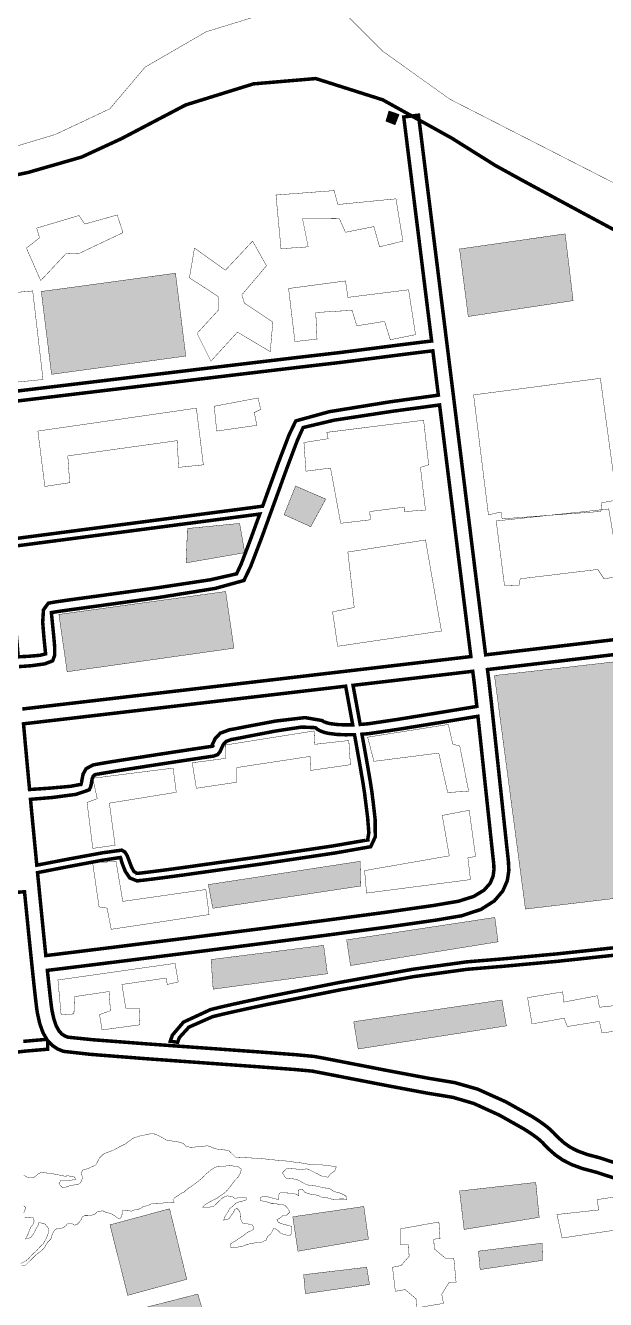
# Model space of a CAD drawing. Extents: x -14.6 to 30.8, y -26 to 29.
# Drawn here: x 10.45 to 15.05, y 0.41 to 10.52 of the extents above; entities that cross this region are included whole.
import ezdxf

# ---------------------------------------------------------------- set-up
doc = ezdxf.new("R2010")
doc.units = 0
doc.header["$LTSCALE"] = 0.000394
doc.linetypes.add('DASHED', pattern=[3e-06, 2e-06, -1e-06])
for name, color, linetype in [('CW_1001', 7, 'CONTINUOUS'), ('CW_1002', 7, 'CONTINUOUS'), ('CW_2002', 7, 'CONTINUOUS'), ('CW_2003', 7, 'CONTINUOUS'), ('CW_2004', 7, 'CONTINUOUS'), ('CW_2005', 7, 'CONTINUOUS'), ('CW_2006', 7, 'CONTINUOUS'), ('CW_2007', 7, 'CONTINUOUS')]:
    doc.layers.add(name, color=color, linetype=linetype)

msp = doc.modelspace()

# ---------------------------------------------------------------- linework, layer by layer
at = {"layer": 'CW_1001', "color": 1, "linetype": 'DASHED', "const_width": 0.02778}
msp.add_lwpolyline([(9.987455, 9.257142), (10.467088, 9.35686), (10.89254, 9.479069), (11.206559, 9.624024), (11.719759, 9.893232), (12.257493, 10.060209), (12.752291, 10.102465), (13.283552, 9.933783), (13.831169, 9.630157), (14.178413, 9.412406), (14.407922, 9.286108), (14.852115, 9.046078), (15.406719, 8.748799)], dxfattribs=at)
at = {"layer": 'CW_1002', "color": 1, "linetype": 'CONTINUOUS', "const_width": 0.007874}
for points in [[(10.205098, 7.600327), (10.523934, 7.638671), (11.031416, 7.69964), (11.622113, 7.77049), (12.190597, 7.838477), (12.631439, 7.890859), (12.839209, 7.91489), (12.839445, 7.914913), (12.931945, 7.92566), (13.080032, 7.944201), (13.256543, 7.966717), (13.422502, 7.987892), (13.568223, 8.006197), (13.67239, 8.01863), (13.588347, 8.694236), (13.517969, 9.260125), (13.469497, 9.649952), (13.451169, 9.79737), (13.568358, 9.811669), (13.578594, 9.729336), (13.606353, 9.506067), (13.648342, 9.168364), (13.701269, 8.742724), (13.761842, 8.255648), (13.826768, 7.733636), (13.892755, 7.203185), (13.95651, 6.690797), (14.014741, 6.222969), (14.064155, 5.826203), (14.101461, 5.526996), (14.784308, 5.607358), (15.267933, 5.664761)], [(10.309051, 6.442539), (12.330228, 6.70711), (12.35076, 6.76398), (12.453564, 7.046945), (12.539972, 7.272752), (12.593583, 7.384236), (12.85986, 7.45752), (13.341338, 7.535771), (13.725878, 7.588693), (13.682067, 7.940827), (13.581788, 7.928864), (13.435345, 7.910456), (13.266386, 7.888898), (13.088318, 7.866183), (12.939305, 7.847515), (12.847138, 7.836787), (12.846902, 7.836764), (12.641754, 7.812985), (12.202036, 7.760692), (11.633598, 7.692678), (11.04229, 7.621733), (10.533962, 7.56065), (10.214465, 7.52222)], [(10.421646, 5.096823), (10.592602, 5.116755), (10.857897, 5.147696), (11.201195, 5.18775), (11.606166, 5.23502), (12.056475, 5.287612), (12.53579, 5.343628), (13.027779, 5.401173), (13.516108, 5.45835), (13.984445, 5.513264), (13.940172, 5.867866), (13.880593, 6.345876), (13.810716, 6.906997), (13.735547, 7.510933), (13.361807, 7.460743), (12.899124, 7.390269), (12.652024, 7.331638), (12.606202, 7.230147), (12.524388, 7.012801), (12.424579, 6.737531), (12.321774, 6.454569), (12.235366, 6.228761), (12.181756, 6.117276), (11.954276, 6.054526), (11.496459, 5.980764), (11.005661, 5.912626), (10.831297, 5.888918), (10.707587, 5.871476), (10.652819, 5.862185), (10.655655, 5.831431), (10.6626, 5.76159), (10.671276, 5.675374), (10.67874, 5.590816), (10.678314, 5.521884), (10.66261, 5.479142), (10.662457, 5.478835), (10.662417, 5.478795), (10.599748, 5.455251), (10.497015, 5.440828), (10.395736, 5.433441)], [(15.283356, 5.548068), (14.798757, 5.490456), (14.116067, 5.410043), (14.121943, 5.363156), (14.125853, 5.332115), (14.127685, 5.317803), (14.127709, 5.317626), (14.147225, 5.144402), (14.183344, 4.80915), (14.225157, 4.417331), (14.251284, 4.172356), (14.271594, 3.983036), (14.282689, 3.882264), (14.28565, 3.814786), (14.273986, 3.735935), (14.237921, 3.652173), (14.171062, 3.573698), (14.064371, 3.505575), (13.90915, 3.454787), (13.697749, 3.419238), (13.325875, 3.366319), (12.845243, 3.302057), (12.307568, 3.232478), (11.764565, 3.163607), (11.267948, 3.10147), (10.869432, 3.052094), (10.620732, 3.021504), (10.625887, 2.972935), (10.630832, 2.926922), (10.635551, 2.88365), (10.644578, 2.803406), (10.651766, 2.74376), (10.656882, 2.707106), (10.656965, 2.70661), (10.657, 2.706618), (10.672126, 2.635782), (10.690724, 2.581575), (10.712559, 2.541839), (10.733492, 2.518219), (10.757003, 2.501902), (10.782846, 2.491295), (10.98378, 2.47074), (11.417408, 2.437552), (11.942535, 2.399819), (12.313357, 2.373232), (12.598262, 2.351724), (12.739268, 2.338394), (12.7395, 2.338394), (12.739642, 2.33837), (12.799367, 2.327467), (12.897187, 2.308655), (13.023736, 2.284004), (13.339479, 2.222724), (13.647693, 2.16489), (13.855969, 2.130516), (13.85622, 2.130484), (14.038754, 2.078324), (14.260799, 1.97848), (14.469929, 1.861437), (14.504594, 1.839288), (14.536937, 1.817524), (14.566579, 1.796362), (14.593267, 1.775814), (14.616336, 1.756188), (14.635402, 1.737701), (14.635508, 1.737803), (14.63561, 1.737697), (14.636071, 1.737236), (14.681254, 1.69084), (14.725591, 1.651096), (14.773921, 1.617169), (14.833068, 1.587075), (14.908378, 1.559734), (15.00515, 1.534055), (15.276111, 1.445772)], [(10.429289, 2.45779), (10.615969, 2.47426), (10.585405, 2.528523), (10.560183, 2.598698), (10.540732, 2.68724), (10.540732, 2.687472), (10.540614, 2.688193), (10.535101, 2.72735), (10.527608, 2.789143), (10.518362, 2.871193), (10.507945, 2.967788), (10.495878, 3.082886), (10.482413, 3.213846), (10.468591, 3.35035), (10.454115, 3.495132), (10.439193, 3.645929)], [(15.153567, 3.145268), (14.667135, 3.093161), (14.245099, 3.054342), (13.952984, 3.030083), (13.526024, 2.971261), (12.943584, 2.866389), (12.370012, 2.751622), (12.272197, 2.730964), (12.183358, 2.711827), (12.104701, 2.694476), (12.035515, 2.678753), (11.977517, 2.66504), (11.931909, 2.653602), (11.931713, 2.653551), (11.744896, 2.570859), (11.669273, 2.488276), (11.655087, 2.450547), (11.596724, 2.459311), (11.613724, 2.507362), (11.701834, 2.610907), (11.916949, 2.710528), (11.917146, 2.710579), (11.962985, 2.722068), (12.021683, 2.735937), (12.092016, 2.751917), (12.173287, 2.76986), (12.262365, 2.789075), (12.35802, 2.809291), (12.93388, 2.9245), (13.518969, 3.029801), (13.94837, 3.088909), (14.24033, 3.113154), (14.661791, 3.151908), (15.146874, 3.203858)], [(15.220355, 1.340959), (14.97885, 1.419173), (14.869371, 1.448445), (14.78274, 1.48036), (14.713024, 1.51613), (14.654316, 1.556996), (14.602194, 1.603294), (14.55026, 1.656496), (14.550378, 1.65661), (14.536648, 1.669755), (14.518551, 1.684887), (14.496453, 1.70178), (14.470206, 1.720466), (14.440478, 1.740386), (14.407646, 1.761319), (14.212045, 1.871436), (14.007083, 1.964994), (13.841921, 2.013295), (13.841669, 2.013327), (13.63019, 2.048159), (13.319176, 2.106479), (13.00113, 2.168201), (12.873478, 2.193074), (12.776238, 2.211815), (12.720264, 2.222102), (12.720122, 2.222126), (12.72013, 2.222161), (12.583876, 2.234703), (12.302309, 2.255805), (11.934228, 2.282173), (11.402635, 2.320484), (10.960676, 2.355095), (10.74824, 2.37872), (10.702497, 2.39722), (10.660525, 2.425169), (10.622677, 2.465098), (10.622677, 2.395638), (10.447663, 2.38069), (10.114248, 2.343323)]]:
    msp.add_lwpolyline(points, dxfattribs=at)
for points in [[(12.307717, 6.644803), (10.314165, 6.38385), (10.341355, 6.070584), (10.366936, 5.773487), (10.38922, 5.511276), (10.476396, 5.515729), (10.561104, 5.523272), (10.606618, 5.534358), (10.604504, 5.555371), (10.599607, 5.603736), (10.59315, 5.667681), (10.583593, 5.785387), (10.589754, 5.884267), (10.628232, 5.936728), (10.628303, 5.936752), (10.628457, 5.936906), (10.688426, 5.947757), (10.816495, 5.966105), (10.995205, 5.990445), (11.472823, 6.056104), (11.9143, 6.1228), (12.123315, 6.169874), (12.160127, 6.248814), (12.225406, 6.419393)], [(13.105094, 4.974386), (13.129258, 4.976179), (13.15181, 4.978139), (13.172409, 4.980181), (13.395917, 5.013323), (13.747856, 5.070394), (14.03165, 5.117472), (14.022071, 5.205175), (14.015022, 5.268388), (14.010984, 5.302398), (14.010961, 5.302575), (14.008891, 5.318644), (14.0049, 5.350184), (13.999098, 5.396303), (13.691767, 5.360237), (13.373279, 5.322902), (13.048378, 5.284854), (13.063507, 5.202446), (13.08297, 5.096006)], [(10.47926, 4.457689), (10.637185, 4.468261), (10.804387, 4.482973), (10.887559, 4.498642), (10.887591, 4.498689), (10.887657, 4.498646), (10.890488, 4.506145), (10.892786, 4.517573), (10.89485, 4.531224), (10.904492, 4.580095), (10.92887, 4.623334), (10.982213, 4.651858), (10.982366, 4.651858), (10.982654, 4.651929), (10.998902, 4.655423), (11.023878, 4.660097), (11.05665, 4.665819), (11.092821, 4.671871), (11.138407, 4.679308), (11.192083, 4.687929), (11.499001, 4.735824), (11.788273, 4.779839), (11.932701, 4.801445), (11.934822, 4.803716), (11.932097, 4.808524), (11.931835, 4.81585), (11.953592, 4.862142), (11.994436, 4.905369), (12.069461, 4.932406), (12.069469, 4.932406), (12.069465, 4.932429), (12.10143, 4.937929), (12.145055, 4.946308), (12.197972, 4.956819), (12.433883, 5.001163), (12.666764, 5.028608), (12.805409, 5.004669), (12.805528, 5.004551), (12.805453, 5.004472), (12.810784, 5.000211), (12.817871, 4.996121), (12.826567, 4.992209), (12.839063, 4.987771), (12.853016, 4.983918), (12.86826, 4.980622), (12.923164, 4.973471), (12.983715, 4.970735), (13.045811, 4.97139), (13.02384, 5.09211), (13.004607, 5.197268), (12.989783, 5.277996), (12.423176, 5.211718), (11.879181, 5.14815), (11.382902, 5.090202), (10.959445, 5.040789), (10.633916, 5.002821), (10.431417, 4.979213), (10.444103, 4.836909), (10.460296, 4.660473)], [(13.059937, 4.893362), (12.988736, 4.89221), (12.918169, 4.895108), (12.853496, 4.903417), (12.833271, 4.907822), (12.81439, 4.913103), (12.797039, 4.919311), (12.779261, 4.927622), (12.763517, 4.937452), (12.750012, 4.948882), (12.749858, 4.948882), (12.74974, 4.949), (12.639271, 4.95343), (12.430507, 4.921538), (12.21335, 4.879614), (12.159734, 4.86897), (12.115031, 4.860407), (12.08115, 4.85461), (12.080996, 4.85461), (12.080839, 4.854587), (12.040078, 4.839218), (12.017319, 4.814051), (12.004732, 4.786937), (11.991679, 4.757394), (11.973615, 4.735285), (11.943772, 4.723626), (11.798343, 4.701893), (11.508801, 4.657885), (11.20439, 4.610417), (11.157078, 4.602798), (11.112048, 4.595402), (11.069878, 4.588307), (11.038475, 4.582847), (11.015332, 4.578578), (11.001417, 4.575646), (11.001276, 4.57561), (11.001283, 4.575575), (10.985121, 4.564112), (10.976858, 4.543897), (10.972669, 4.520154), (10.968987, 4.497275), (10.963207, 4.475522), (10.953102, 4.455165), (10.953102, 4.455012), (10.953071, 4.454965), (10.849498, 4.419361), (10.66039, 4.394219), (10.486622, 4.37972), (10.502778, 4.209943), (10.519627, 4.03452), (10.536854, 3.856795), (10.779714, 3.903845), (11.058956, 3.955086), (11.21089, 3.976075), (11.236924, 3.961146), (11.255351, 3.930575), (11.27074, 3.89), (11.287533, 3.845042), (11.307399, 3.807632), (11.331055, 3.792), (11.331134, 3.792), (11.331134, 3.791886), (11.351259, 3.793426), (11.390762, 3.79782), (11.447638, 3.804787), (11.519001, 3.813965), (11.605645, 3.825456), (11.705441, 3.838957), (12.309453, 3.923829), (12.886062, 4.009252), (13.164307, 4.057142), (13.16428, 4.057201), (13.173674, 4.115342), (13.16447, 4.232343), (13.149287, 4.353705), (13.145654, 4.381286), (13.1428, 4.404081), (13.141043, 4.420807), (13.1274, 4.510768), (13.09767, 4.682516)], [(14.040122, 5.03922), (13.754395, 4.991852), (13.403769, 4.935069), (13.180409, 4.902055), (13.161546, 4.900175), (13.14105, 4.898354), (13.119157, 4.896657), (13.156746, 4.686448), (13.186297, 4.515471), (13.19987, 4.42565), (13.201654, 4.408199), (13.204325, 4.386594), (13.20765, 4.361319), (13.223786, 4.221093), (13.225062, 4.082209), (13.188965, 4.003681), (13.188504, 4.003567), (13.188291, 4.003472), (12.905773, 3.953716), (12.322704, 3.866532), (11.713283, 3.780594), (11.617, 3.767584), (11.530202, 3.756105), (11.454787, 3.746425), (11.395573, 3.73921), (11.353679, 3.734657), (11.331134, 3.733059), (11.331134, 3.732945), (11.331055, 3.732945), (11.275839, 3.754868), (11.239857, 3.807336), (11.215142, 3.870394), (11.208128, 3.894152), (11.204114, 3.911164), (11.201205, 3.917941), (11.055582, 3.895797), (10.78029, 3.84417), (10.54261, 3.797772), (10.562293, 3.597474), (10.581447, 3.40501), (10.599602, 3.225382), (10.602599, 3.196096), (10.60556, 3.167273), (10.60848, 3.138945), (10.858469, 3.169693), (11.256887, 3.219052), (11.752301, 3.281022), (12.293282, 3.349607), (12.828397, 3.418808), (13.306215, 3.482627), (13.675306, 3.535065), (13.884236, 3.570126), (14.006534, 3.608685), (14.088403, 3.658021), (14.137346, 3.713535), (14.160531, 3.768725), (14.167772, 3.822216), (14.1655, 3.868886), (14.15499, 3.964815), (14.134573, 4.155373), (14.107969, 4.404874), (14.084381, 4.626115), (14.061111, 4.843864)]]:
    msp.add_lwpolyline(points, close=True, dxfattribs=at)
at = {"layer": 'CW_2002', "color": 1, "linetype": 'CONTINUOUS', "const_width": 0.003}
for points in [[(12.97663, 10.62648), (13.282346, 10.320764), (13.81735, 9.938618), (19.753346, 6.906929), (21.613122, 6.193591), (23.218134, 5.403823), (24.313618, 4.563102), (24.72124, 3.696906), (24.899575, 2.856185), (25.128862, 1.429508), (25.434579, 0.308547), (25.816724, -0.634079), (26.224346, -0.532173), (26.453634, -0.812413), (28.746508, -3.640291), (29.43437, -3.818626), (29.765563, -4.047913), (29.459846, -4.990539), (30.249614, -5.882213), (30.835571, -7.181508), (30.810094, -7.996752), (30.304134, 17.554724)], [(-4.474689, 10.881244), (3.677752, 10.244335), (5.333717, 10.015047), (6.683965, 9.581949), (7.855878, 9.378138), (8.900409, 9.403614), (9.919465, 9.429091), (10.683756, 9.658378), (11.116854, 9.862189), (11.397094, 10.193382), (11.881146, 10.473622), (12.543531, 10.677433)], [(10.415795, 0.674276), (10.448551, 0.682465), (10.476394, 0.710307), (10.504236, 0.736512), (10.530441, 0.762717), (10.564835, 0.788921), (10.595953, 0.816764), (10.62052, 0.860984), (10.648362, 0.888827), (10.661465, 0.931409), (10.684394, 0.967441), (10.73189, 0.972354), (10.763008, 0.988732), (10.781024, 1.010024), (10.818693, 1.010024), (10.836709, 0.998559), (10.854724, 1.003472), (10.871102, 1.018213), (10.889118, 1.04278), (10.897307, 1.064071), (10.916961, 1.073898), (10.938252, 1.073898), (10.964457, 1.075535), (10.987386, 1.082087), (10.989812, 1.082754), (10.995878, 1.085241), (11.003764, 1.090276), (11.010376, 1.096584), (11.014076, 1.101437), (11.015228, 1.103378), (11.059449, 1.113205), (11.088929, 1.098465), (11.123323, 1.091913), (11.142855, 1.08057), (11.155108, 1.07323), (11.159354, 1.070622), (11.185559, 1.050969), (11.203575, 1.055882), (11.213402, 1.080449), (11.215039, 1.111567), (11.249433, 1.114843), (11.290378, 1.109929), (11.313307, 1.119756), (11.334598, 1.119756), (11.362441, 1.132858), (11.383732, 1.147598), (11.421402, 1.15415), (11.450882, 1.170528), (11.495102, 1.172165), (11.534409, 1.173803), (11.56389, 1.178717), (11.590094, 1.175441), (11.627764, 1.178717), (11.617937, 1.200008), (11.637591, 1.221299), (11.665433, 1.237677), (11.681811, 1.25078), (11.694307, 1.256542), (11.702071, 1.258665), (11.70474, 1.258969), (11.724394, 1.278622), (11.744047, 1.293362), (11.760425, 1.303189), (11.783354, 1.321205), (11.798094, 1.331031), (11.819386, 1.347409), (11.823086, 1.350624), (11.831518, 1.357843), (11.840677, 1.365425), (11.848987, 1.372583), (11.855842, 1.379013), (11.858693, 1.381803), (11.878346, 1.403094), (11.901276, 1.42111), (11.919291, 1.437488), (11.934031, 1.445677), (11.948772, 1.455504), (11.973339, 1.465331), (11.994084, 1.466483), (12.013738, 1.466908), (12.022472, 1.466969), (12.074882, 1.471882), (12.137118, 1.462055), (12.160047, 1.444039), (12.156772, 1.417835), (12.13548, 1.380165), (12.107638, 1.350685), (12.071606, 1.303189), (12.060142, 1.288449), (12.033937, 1.258969), (12.028963, 1.25539), (12.018166, 1.247807), (12.007732, 1.240953), (11.997845, 1.234705), (11.986502, 1.227001), (11.976614, 1.219661), (11.973157, 1.215658), (11.967515, 1.211654), (11.94222, 1.200008), (11.904491, 1.180536), (11.877315, 1.163248), (11.866882, 1.155787), (11.855417, 1.142685), (11.906189, 1.141047), (11.94222, 1.149236), (11.96515, 1.170528), (11.97989, 1.185268), (12.001181, 1.204921), (12.017559, 1.219661), (12.048677, 1.231126), (12.07652, 1.22785), (12.094535, 1.222937), (12.109276, 1.211472), (12.132205, 1.214748), (12.186252, 1.214748), (12.20263, 1.216386), (12.202569, 1.211594), (12.199961, 1.20207), (12.191165, 1.195094), (12.17685, 1.191516), (12.16399, 1.188301), (12.158409, 1.186906), (12.125654, 1.178717), (12.086346, 1.144323), (12.069969, 1.13122), (12.050315, 1.096827), (12.035575, 1.077173), (12.020835, 1.039504), (12.030965, 1.040111), (12.051649, 1.044357), (12.068331, 1.055882), (12.079917, 1.073776), (12.091139, 1.089851), (12.096173, 1.096827), (12.107638, 1.119756), (12.124016, 1.132858), (12.142031, 1.11648), (12.155134, 1.088638), (12.156772, 1.044417), (12.169874, 1.016575), (12.181217, 1.014391), (12.203843, 1.010024), (12.220646, 1.006748), (12.230472, 1.007537), (12.241391, 1.007597), (12.250126, 0.998559), (12.256798, 0.983758), (12.259831, 0.971869), (12.253402, 0.962528), (12.244363, 0.956886), (12.237873, 0.953429), (12.225559, 0.947787), (12.215429, 0.944269), (12.211122, 0.942571), (12.197717, 0.931409), (12.178973, 0.917155), (12.165689, 0.909087), (12.153496, 0.900291), (12.144337, 0.893983), (12.139181, 0.892406), (12.132205, 0.887189), (12.122742, 0.879), (12.115463, 0.874087), (12.112551, 0.872449), (12.078157, 0.852795), (12.072577, 0.838055), (12.076095, 0.824407), (12.084709, 0.818402), (12.104787, 0.820525), (12.13178, 0.824467), (12.145307, 0.826591), (12.176425, 0.833142), (12.18146, 0.835022), (12.192682, 0.83945), (12.204268, 0.844606), (12.206997, 0.846365), (12.210819, 0.846669), (12.238661, 0.852795), (12.280031, 0.859771), (12.308662, 0.861652), (12.323827, 0.86426), (12.336383, 0.87069), (12.351123, 0.877484), (12.35822, 0.880638), (12.369685, 0.90848), (12.384607, 0.920794), (12.395162, 0.931652), (12.399165, 0.936323), (12.412268, 0.96089), (12.422094, 0.97563), (12.451575, 0.957614), (12.474504, 0.933047), (12.526913, 0.918307), (12.55148, 0.919945), (12.562945, 0.939598), (12.562945, 0.988732), (12.512173, 1.001835), (12.498707, 1.005171), (12.472138, 1.013239), (12.453213, 1.023126), (12.447025, 1.033013), (12.444114, 1.041081), (12.443386, 1.044417), (12.459764, 1.049331), (12.481055, 1.065709), (12.483542, 1.068317), (12.490033, 1.073473), (12.499071, 1.077173), (12.509383, 1.078326), (12.518239, 1.07875), (12.522, 1.078811), (12.546567, 1.103378), (12.537953, 1.117875), (12.532251, 1.127642), (12.530189, 1.13122), (12.513811, 1.149236), (12.511749, 1.15142), (12.506047, 1.155787), (12.497433, 1.159063), (12.484391, 1.160034), (12.467346, 1.161368), (12.449937, 1.165614), (12.436592, 1.16986), (12.426159, 1.171195), (12.413906, 1.172165), (12.405474, 1.171983), (12.399954, 1.171801), (12.382787, 1.177079), (12.362649, 1.183691), (12.351609, 1.186299), (12.340205, 1.188543), (12.326435, 1.191273), (12.316305, 1.192911), (12.312362, 1.193457), (12.314, 1.219661), (12.341843, 1.22785), (12.359555, 1.225363), (12.372172, 1.22324), (12.387701, 1.219661), (12.406202, 1.214505), (12.419971, 1.210077), (12.42537, 1.208197), (12.456488, 1.203283), (12.457337, 1.20662), (12.458915, 1.214687), (12.459764, 1.224575), (12.459339, 1.233188), (12.458551, 1.23889), (12.458126, 1.240953), (12.469591, 1.255693), (12.499071, 1.255693), (12.526913, 1.254055), (12.53486, 1.253631), (12.551177, 1.252842), (12.564583, 1.252417), (12.573318, 1.251568), (12.580961, 1.249991), (12.584236, 1.249142), (12.61863, 1.232764), (12.613717, 1.276984), (12.644835, 1.283535), (12.664488, 1.260606), (12.695606, 1.247504), (12.726724, 1.242591), (12.767669, 1.236039), (12.798787, 1.221299), (12.836457, 1.218024), (12.885591, 1.203283), (12.906882, 1.204921), (12.947827, 1.206559), (12.975669, 1.206559), (12.995323, 1.200008), (12.992047, 1.231126), (12.949465, 1.252417), (12.898693, 1.26552), (12.859386, 1.290087), (12.803701, 1.296638), (12.769307, 1.308102), (12.716898, 1.313016), (12.680866, 1.319567), (12.64811, 1.335945), (12.625181, 1.350685), (12.605528, 1.358874), (12.596611, 1.361058), (12.577867, 1.365425), (12.561307, 1.368701), (12.543473, 1.370703), (12.522364, 1.372704), (12.512173, 1.373614), (12.487606, 1.414559), (12.523638, 1.452228), (12.52564, 1.451318), (12.535284, 1.449317), (12.558031, 1.447315), (12.591819, 1.444889), (12.621966, 1.442098), (12.635008, 1.440764), (12.667764, 1.444039), (12.670675, 1.444767), (12.677955, 1.445495), (12.687417, 1.444039), (12.705797, 1.43579), (12.729636, 1.423901), (12.741465, 1.417835), (12.772583, 1.403094), (12.777071, 1.39994), (12.788839, 1.393146), (12.805339, 1.386717), (12.82481, 1.382834), (12.842098, 1.380772), (12.849559, 1.380165), (12.87085, 1.408008), (12.901969, 1.427661), (12.910157, 1.447315), (12.915071, 1.463693), (12.803701, 1.476795), (12.739827, 1.478433), (12.689055, 1.483346), (12.625181, 1.494811), (12.587512, 1.498087), (12.548205, 1.504638), (12.487606, 1.511189), (12.44011, 1.514465), (12.386063, 1.521016), (12.378966, 1.521137), (12.364226, 1.521986), (12.351669, 1.524291), (12.286682, 1.529527), (12.174571, 1.535818), (12.115043, 1.53887), (12.083224, 1.569961), (12.057933, 1.59287), (12.015508, 1.596961), (11.999855, 1.598597), (11.969699, 1.602416), (11.95024, 1.60678), (11.933109, 1.614325), (11.907274, 1.624052), (11.893949, 1.62887), (11.757701, 1.61578), (11.717728, 1.627232), (11.702224, 1.646051), (11.670409, 1.657508), (11.567811, 1.673724), (11.517528, 1.702921), (11.473732, 1.722386), (11.439669, 1.724008), (11.352079, 1.706165), (11.300173, 1.688323), (11.238535, 1.642906), (11.192559, 1.620102), (11.145862, 1.594339), (11.097555, 1.576626), (11.06535, 1.562134), (11.034756, 1.531539), (11.005772, 1.476791), (10.942972, 1.447807), (10.897886, 1.434925), (10.891445, 1.405941), (10.901106, 1.375346), (10.886614, 1.339921), (10.882261, 1.334912), (10.871108, 1.325608), (10.85602, 1.320598), (10.833417, 1.318094), (10.808309, 1.313442), (10.796441, 1.310937), (10.785289, 1.306762), (10.763043, 1.299009), (10.746524, 1.294835), (10.734178, 1.303184), (10.719686, 1.31869), (10.712709, 1.327039), (10.727201, 1.352803), (10.761016, 1.352803), (10.771333, 1.35328), (10.792028, 1.354473), (10.807713, 1.356024), (10.820893, 1.357574), (10.836935, 1.358767), (10.844748, 1.359244), (10.838307, 1.380177), (10.79, 1.389839), (10.754575, 1.388228), (10.685335, 1.40272), (10.635417, 1.410772), (10.58711, 1.415602), (10.583114, 1.416855), (10.57232, 1.417034), (10.556516, 1.410772), (10.541964, 1.400335), (10.533495, 1.392761), (10.530752, 1.389839), (10.509819, 1.375346), (10.503259, 1.374571), (10.489542, 1.373438), (10.477614, 1.373736), (10.467774, 1.376957), (10.457934, 1.381251), (10.453461, 1.383398), (10.432528, 1.39628)], [(10.433811, 1.152512), (10.450189, 1.137772), (10.433811, 1.098465)], [(10.44109, 1.062979), (10.452191, 1.058612), (10.466567, 1.05752), (10.484461, 1.058672), (10.500536, 1.059097), (10.507512, 1.059157), (10.515701, 1.031315), (10.507512, 1.006748), (10.487858, 0.982181), (10.486766, 0.978663), (10.483491, 0.969321), (10.478031, 0.955976), (10.47233, 0.941782), (10.467355, 0.92868), (10.461654, 0.916669), (10.45492, 0.904355), (10.449279, 0.893498), (10.446913, 0.888827), (10.489496, 0.900291), (10.515701, 0.937961), (10.527165, 0.964165), (10.546819, 0.996921), (10.55337, 1.01985), (10.576299, 1.014937), (10.600866, 1.008386), (10.625433, 0.978906), (10.628587, 0.971323), (10.633197, 0.95537), (10.631984, 0.941236), (10.624402, 0.925829), (10.617183, 0.90751), (10.613969, 0.898654), (10.587764, 0.84952), (10.573024, 0.838055), (10.55337, 0.816764), (10.527165, 0.787283), (10.512425, 0.777457), (10.47148, 0.733236), (10.450189, 0.71522), (10.407606, 0.693929)]]:
    msp.add_lwpolyline(points, dxfattribs=at)
at = {"layer": 'CW_2003', "color": 1, "linetype": 'CONTINUOUS', "const_width": 0.003}
for points in [[(10.454504, 8.756394), (10.558819, 8.838031), (10.536142, 8.915134), (10.871764, 9.014913), (10.917118, 8.946882), (11.175638, 9.019449), (11.220992, 8.87885), (10.876299, 8.715575), (10.767449, 8.711039), (10.56789, 8.497874)], [(10.572425, 8.411701), (10.654063, 7.754063), (11.71989, 7.899197), (11.638252, 8.556835)], [(10.254945, 8.393559), (10.504394, 8.416236), (10.586031, 7.713244), (10.318441, 7.686031), (10.30937, 7.87652), (10.386472, 7.890126), (10.35926, 8.194), (10.245874, 8.194)], [(14.005748, 7.590787), (15.012614, 7.722315), (15.144142, 6.756268), (15.021685, 6.733591), (15.01715, 6.665559), (14.23252, 6.606598), (14.223449, 6.661024), (14.123669, 6.638346)], [(11.920972, 3.107551), (12.814949, 3.220126), (12.844748, 2.994976), (11.937528, 2.872469)], [(13.894142, 1.269843), (14.499449, 1.33811), (14.526756, 1.060488), (13.930551, 0.964913)], [(14.667843, 1.083244), (15.000079, 1.119654), (14.986425, 1.201575), (15.141165, 1.224331), (15.154819, 1.142409), (15.46885, 1.178819), (15.500709, 1.014976), (14.708803, 0.896646)], [(11.117921, 1.001323), (11.591244, 1.128756), (11.72778, 0.568961), (11.259008, 0.441528)], [(13.134094, 1.146961), (13.170504, 0.887543), (12.610709, 0.791969), (12.569748, 1.065039)], [(13.42537, 0.969465), (13.730299, 1.024079), (13.739402, 0.892094), (13.689339, 0.887543), (13.69389, 0.810173), (13.780362, 0.737354), (13.84863, 0.737354), (13.866835, 0.546205), (13.81222, 0.546205), (13.753055, 0.45063), (13.766709, 0.377811), (13.552803, 0.341402), (13.548252, 0.41422), (13.46178, 0.487039), (13.384409, 0.473386), (13.361654, 0.664535), (13.429921, 0.678189), (13.493638, 0.751008), (13.489087, 0.842031), (13.42537, 0.842031)], [(14.044331, 0.791969), (14.549512, 0.855685), (14.554063, 0.71915), (14.057984, 0.646331)], [(12.65622, 0.60537), (12.669874, 0.455181), (13.179606, 0.528), (13.15685, 0.664535)]]:
    msp.add_lwpolyline(points, close=True, dxfattribs=at)
at = {"layer": 'CW_2003', "color": 1, "linetype": 'CONTINUOUS'}
for points in [[(10.572425, 8.411701), (10.654063, 7.754063), (11.638252, 8.556835), (11.71989, 7.899197)], [(11.920972, 3.107551), (12.814949, 3.220126), (11.937528, 2.872469), (12.844748, 2.994976)], [(13.894142, 1.269843), (14.499449, 1.33811), (13.930551, 0.964913), (14.526756, 1.060488)], [(11.117921, 1.001323), (11.591244, 1.128756), (11.259008, 0.441528), (11.72778, 0.568961)], [(13.134094, 1.146961), (13.170504, 0.887543), (12.569748, 1.065039), (12.610709, 0.791969)], [(14.044331, 0.791969), (14.549512, 0.855685), (14.057984, 0.646331), (14.554063, 0.71915)], [(12.65622, 0.60537), (12.669874, 0.455181), (13.15685, 0.664535), (13.179606, 0.528)]]:
    msp.add_solid(points, dxfattribs=at)
at = {"layer": 'CW_2004', "color": 1, "linetype": 'CONTINUOUS', "const_width": 0.003}
for points in [[(13.894134, 8.749378), (14.732976, 8.869213), (14.796047, 8.339417), (13.963512, 8.213276)], [(14.171646, 5.362472), (15.43937, 5.507535), (15.685346, 3.659559), (14.417622, 3.508189)]]:
    msp.add_lwpolyline(points, close=True, dxfattribs=at)
at = {"layer": 'CW_2004', "color": 2, "linetype": 'CONTINUOUS'}
for points in [[(13.894134, 8.749378), (14.732976, 8.869213), (13.963512, 8.213276), (14.796047, 8.339417)], [(14.171646, 5.362472), (15.43937, 5.507535), (14.417622, 3.508189), (15.685346, 3.659559)]]:
    msp.add_solid(points, dxfattribs=at)
at = {"layer": 'CW_2005', "color": 1, "linetype": 'CONTINUOUS', "const_width": 0.003}
for points in [[(12.43622, 9.177709), (12.897669, 9.212819), (12.927764, 9.102472), (13.389213, 9.147614), (13.444386, 8.811559), (13.258803, 8.766417), (13.213661, 8.926921), (12.987953, 8.88178), (12.940303, 8.989618), (12.646882, 8.992126), (12.692024, 8.766417), (12.476346, 8.75137)], [(11.789189, 8.756386), (12.034961, 8.580835), (12.250638, 8.811559), (12.360984, 8.615945), (12.16537, 8.38522), (12.185433, 8.320016), (12.411142, 8.169543), (12.391079, 7.933803), (12.13026, 8.089291), (11.919598, 7.858567), (11.809252, 8.07926), (11.979787, 8.264843), (11.979787, 8.370173), (11.749063, 8.520646)], [(12.536535, 8.435378), (12.987953, 8.495567), (13.008016, 8.365157), (13.489528, 8.425346), (13.544701, 8.069228), (13.344071, 8.029102), (13.298929, 8.174559), (13.078236, 8.139449), (13.040618, 8.262335), (12.752213, 8.24478), (12.762244, 8.034118), (12.586693, 8.014055)], [(10.545307, 7.30352), (11.804031, 7.485504), (11.859638, 7.035598), (11.662488, 7.015378), (11.652378, 7.227693), (10.782898, 7.10637), (10.798063, 6.894055), (10.600913, 6.863724)], [(11.945575, 7.500669), (11.965795, 7.30352), (12.284268, 7.349016), (12.264047, 7.450118), (12.314598, 7.475394), (12.294378, 7.566386)], [(12.658346, 7.212528), (12.850441, 7.242858), (12.840331, 7.293409), (13.608709, 7.389457), (13.64915, 7.035598), (13.583433, 7.015378), (13.623874, 6.676685), (13.455165, 6.664071), (13.456425, 6.699976), (13.18178, 6.664701), (13.184929, 6.599189), (12.950173, 6.571236), (12.869728, 7.009969), (12.674882, 6.984988)], [(11.73326, 6.530087), (12.14778, 6.570528), (12.18822, 6.337992), (11.72315, 6.25711)], [(13.00715, 6.343047), (13.623874, 6.439094), (13.750252, 5.716213), (12.926268, 5.59489), (12.885827, 5.867866), (13.057701, 5.903252)], [(10.712126, 5.847646), (12.036567, 6.02963), (12.102283, 5.579724), (10.777843, 5.392685)], [(13.164071, 4.873165), (13.805071, 4.97411), (13.840402, 4.817646), (13.895921, 4.802504), (13.966583, 4.44415), (13.800024, 4.434055), (13.729362, 4.746984), (13.214543, 4.68137)], [(11.771173, 4.669803), (11.804031, 4.467598), (12.125031, 4.515622), (12.125031, 4.63189), (12.70637, 4.720354), (12.711425, 4.609142), (13.02737, 4.654638), (13.014732, 4.846732), (12.744283, 4.816402), (12.739228, 4.922559), (12.036567, 4.811346), (12.039094, 4.705189)], [(11.619291, 4.627969), (11.644606, 4.435575), (11.112992, 4.349504), (11.158559, 4.015346), (10.981354, 3.990031), (10.935787, 4.354567), (11.016795, 4.384945), (10.981354, 4.546961)], [(13.756724, 4.251913), (13.970693, 4.292669), (14.021638, 3.925866), (13.960504, 3.915677), (13.980882, 3.742465), (13.155575, 3.63548), (13.140291, 3.813787), (13.812764, 3.930961)], [(10.980228, 3.877469), (11.166177, 3.88511), (11.219669, 3.569252), (11.879406, 3.6635), (11.904878, 3.464815), (11.127969, 3.347642), (11.094854, 3.51576), (11.031173, 3.525949)], [(13.109724, 3.69152), (13.10463, 3.887657), (11.898953, 3.702598), (11.934531, 3.514539)], [(12.997646, 3.263583), (13.028213, 3.059803), (14.199945, 3.248299), (14.174472, 3.44189)], [(10.704524, 2.94528), (11.634654, 3.077429), (11.660067, 2.930031), (11.573661, 2.909701), (11.563496, 2.960528), (11.212791, 2.909701), (11.243287, 2.721642), (11.350024, 2.721642), (11.355106, 2.589492), (11.055228, 2.548831), (11.034898, 2.670815), (11.121303, 2.701311), (11.111138, 2.853791), (10.836673, 2.81313), (10.831591, 2.675898), (10.729937, 2.670815)], [(14.434291, 2.805079), (14.714488, 2.850929), (14.719583, 2.769417), (14.989591, 2.820362), (15.004874, 2.728661), (15.23922, 2.754134), (15.254504, 2.667528), (15.580551, 2.718472), (15.606024, 2.529976), (15.290165, 2.48922), (15.285071, 2.560543), (15.025252, 2.524882), (15.004874, 2.616583), (14.75015, 2.575827), (14.724677, 2.642055), (14.469953, 2.596205)], [(13.053598, 2.613984), (14.230953, 2.786528), (14.266173, 2.580921), (13.089346, 2.39752)], [(11.11778, 0.273118), (11.815724, 0.451425), (11.953276, -0.017268), (11.224764, -0.210858)]]:
    msp.add_lwpolyline(points, close=True, dxfattribs=at)
at = {"layer": 'CW_2005', "color": 6, "linetype": 'CONTINUOUS'}
for points in [[(11.73326, 6.530087), (12.14778, 6.570528), (11.72315, 6.25711), (12.18822, 6.337992)], [(10.712126, 5.847646), (12.036567, 6.02963), (10.777843, 5.392685), (12.102283, 5.579724)], [(13.109724, 3.69152), (13.10463, 3.887657), (11.934531, 3.514539), (11.898953, 3.702598)], [(12.997646, 3.263583), (13.028213, 3.059803), (14.174472, 3.44189), (14.199945, 3.248299)], [(13.053598, 2.613984), (14.230953, 2.786528), (13.089346, 2.39752), (14.266173, 2.580921)], [(11.11778, 0.273118), (11.815724, 0.451425), (11.224764, -0.210858), (11.953276, -0.017268)]]:
    msp.add_solid(points, dxfattribs=at)
at = {"layer": 'CW_2006', "color": 1, "linetype": 'CONTINUOUS', "const_width": 0.003}
for points in [[(13.332886, 9.84626), (13.308059, 9.763504), (13.382539, 9.734539), (13.415642, 9.817295)], [(12.59222, 6.867047), (12.501189, 6.639469), (12.712217, 6.544299), (12.832213, 6.763602)], [(14.185272, 6.589815), (15.079035, 6.684984), (15.170067, 6.151209), (15.041795, 6.13052), (14.992142, 6.205), (14.37561, 6.13052), (14.367335, 6.080866), (14.251476, 6.076728)]]:
    msp.add_lwpolyline(points, close=True, dxfattribs=at)
at = {"layer": 'CW_2006', "color": 4, "linetype": 'CONTINUOUS'}
for points in [[(13.332886, 9.84626), (13.308059, 9.763504), (13.415642, 9.817295), (13.382539, 9.734539)], [(12.59222, 6.867047), (12.501189, 6.639469), (12.832213, 6.763602), (12.712217, 6.544299)]]:
    msp.add_solid(points, dxfattribs=at)
at = {"layer": 'CW_2007', "color": 2, "linetype": 'CONTINUOUS', "const_width": 0.02778}
for points in [[(10.205098, 7.600327), (10.523934, 7.638671), (11.031416, 7.69964), (11.622113, 7.77049), (12.190597, 7.838477), (12.631439, 7.890859), (12.839209, 7.91489), (12.839445, 7.914913), (12.931945, 7.92566), (13.080032, 7.944201), (13.256543, 7.966717), (13.422502, 7.987892), (13.568223, 8.006197), (13.67239, 8.01863), (13.588347, 8.694236), (13.517969, 9.260125), (13.469497, 9.649952), (13.451169, 9.79737), (13.568358, 9.811669), (13.578594, 9.729336), (13.606353, 9.506067), (13.648342, 9.168364), (13.701269, 8.742724), (13.761842, 8.255648), (13.826768, 7.733636), (13.892755, 7.203185), (13.95651, 6.690797), (14.014741, 6.222969), (14.064155, 5.826203), (14.101461, 5.526996), (14.784308, 5.607358), (15.267933, 5.664761)], [(10.309051, 6.442539), (12.330228, 6.70711), (12.35076, 6.76398), (12.453564, 7.046945), (12.539972, 7.272752), (12.593583, 7.384236), (12.85986, 7.45752), (13.341338, 7.535771), (13.725878, 7.588693), (13.682067, 7.940827), (13.581788, 7.928864), (13.435345, 7.910456), (13.266386, 7.888898), (13.088318, 7.866183), (12.939305, 7.847515), (12.847138, 7.836787), (12.846902, 7.836764), (12.641754, 7.812985), (12.202036, 7.760692), (11.633598, 7.692678), (11.04229, 7.621733), (10.533962, 7.56065), (10.214465, 7.52222)], [(10.421646, 5.096823), (10.592602, 5.116755), (10.857897, 5.147696), (11.201195, 5.18775), (11.606166, 5.23502), (12.056475, 5.287612), (12.53579, 5.343628), (13.027779, 5.401173), (13.516108, 5.45835), (13.984445, 5.513264), (13.940172, 5.867866), (13.880593, 6.345876), (13.810716, 6.906997), (13.735547, 7.510933), (13.361807, 7.460743), (12.899124, 7.390269), (12.652024, 7.331638), (12.606202, 7.230147), (12.524388, 7.012801), (12.424579, 6.737531), (12.321774, 6.454569), (12.235366, 6.228761), (12.181756, 6.117276), (11.954276, 6.054526), (11.496459, 5.980764), (11.005661, 5.912626), (10.831297, 5.888918), (10.707587, 5.871476), (10.652819, 5.862185), (10.655655, 5.831431), (10.6626, 5.76159), (10.671276, 5.675374), (10.67874, 5.590816), (10.678314, 5.521884), (10.66261, 5.479142), (10.662457, 5.478835), (10.662417, 5.478795), (10.599748, 5.455251), (10.497015, 5.440828), (10.395736, 5.433441)], [(15.283356, 5.548068), (14.798757, 5.490456), (14.116067, 5.410043), (14.121943, 5.363156), (14.125853, 5.332115), (14.127685, 5.317803), (14.127709, 5.317626), (14.147225, 5.144402), (14.183344, 4.80915), (14.225157, 4.417331), (14.251284, 4.172356), (14.271594, 3.983036), (14.282689, 3.882264), (14.28565, 3.814786), (14.273986, 3.735935), (14.237921, 3.652173), (14.171062, 3.573698), (14.064371, 3.505575), (13.90915, 3.454787), (13.697749, 3.419238), (13.325875, 3.366319), (12.845243, 3.302057), (12.307568, 3.232478), (11.764565, 3.163607), (11.267948, 3.10147), (10.869432, 3.052094), (10.620732, 3.021504), (10.625887, 2.972935), (10.630832, 2.926922), (10.635551, 2.88365), (10.644578, 2.803406), (10.651766, 2.74376), (10.656882, 2.707106), (10.656965, 2.70661), (10.657, 2.706618), (10.672126, 2.635782), (10.690724, 2.581575), (10.712559, 2.541839), (10.733492, 2.518219), (10.757003, 2.501902), (10.782846, 2.491295), (10.98378, 2.47074), (11.417408, 2.437552), (11.942535, 2.399819), (12.313357, 2.373232), (12.598262, 2.351724), (12.739268, 2.338394), (12.7395, 2.338394), (12.739642, 2.33837), (12.799367, 2.327467), (12.897187, 2.308655), (13.023736, 2.284004), (13.339479, 2.222724), (13.647693, 2.16489), (13.855969, 2.130516), (13.85622, 2.130484), (14.038754, 2.078324), (14.260799, 1.97848), (14.469929, 1.861437), (14.504594, 1.839288), (14.536937, 1.817524), (14.566579, 1.796362), (14.593267, 1.775814), (14.616336, 1.756188), (14.635402, 1.737701), (14.635508, 1.737803), (14.63561, 1.737697), (14.636071, 1.737236), (14.681254, 1.69084), (14.725591, 1.651096), (14.773921, 1.617169), (14.833068, 1.587075), (14.908378, 1.559734), (15.00515, 1.534055), (15.276111, 1.445772)], [(10.429289, 2.45779), (10.615969, 2.47426), (10.585405, 2.528523), (10.560183, 2.598698), (10.540732, 2.68724), (10.540732, 2.687472), (10.540614, 2.688193), (10.535101, 2.72735), (10.527608, 2.789143), (10.518362, 2.871193), (10.507945, 2.967788), (10.495878, 3.082886), (10.482413, 3.213846), (10.468591, 3.35035), (10.454115, 3.495132), (10.439193, 3.645929), (10.196605, 3.626701)], [(15.153567, 3.145268), (14.667135, 3.093161), (14.245099, 3.054342), (13.952984, 3.030083), (13.526024, 2.971261), (12.943584, 2.866389), (12.370012, 2.751622), (12.272197, 2.730964), (12.183358, 2.711827), (12.104701, 2.694476), (12.035515, 2.678753), (11.977517, 2.66504), (11.931909, 2.653602), (11.931713, 2.653551), (11.744896, 2.570859), (11.669273, 2.488276), (11.655087, 2.450547), (11.596724, 2.459311), (11.613724, 2.507362), (11.701834, 2.610907), (11.916949, 2.710528), (11.917146, 2.710579), (11.962985, 2.722068), (12.021683, 2.735937), (12.092016, 2.751917), (12.173287, 2.76986), (12.262365, 2.789075), (12.35802, 2.809291), (12.93388, 2.9245), (13.518969, 3.029801), (13.94837, 3.088909), (14.24033, 3.113154), (14.661791, 3.151908), (15.146874, 3.203858)], [(15.220355, 1.340959), (14.97885, 1.419173), (14.869371, 1.448445), (14.78274, 1.48036), (14.713024, 1.51613), (14.654316, 1.556996), (14.602194, 1.603294), (14.55026, 1.656496), (14.550378, 1.65661), (14.536648, 1.669755), (14.518551, 1.684887), (14.496453, 1.70178), (14.470206, 1.720466), (14.440478, 1.740386), (14.407646, 1.761319), (14.212045, 1.871436), (14.007083, 1.964994), (13.841921, 2.013295), (13.841669, 2.013327), (13.63019, 2.048159), (13.319176, 2.106479), (13.00113, 2.168201), (12.873478, 2.193074), (12.776238, 2.211815), (12.720264, 2.222102), (12.720122, 2.222126), (12.72013, 2.222161), (12.583876, 2.234703), (12.302309, 2.255805), (11.934228, 2.282173), (11.402635, 2.320484), (10.960676, 2.355095), (10.74824, 2.37872), (10.702497, 2.39722), (10.660525, 2.425169), (10.622677, 2.465098), (10.622677, 2.395638), (10.447663, 2.38069), (10.114248, 2.343323)]]:
    msp.add_lwpolyline(points, dxfattribs=at)
for points in [[(12.307717, 6.644803), (10.314165, 6.38385), (10.341355, 6.070584), (10.366936, 5.773487), (10.38922, 5.511276), (10.476396, 5.515729), (10.561104, 5.523272), (10.606618, 5.534358), (10.604504, 5.555371), (10.599607, 5.603736), (10.59315, 5.667681), (10.583593, 5.785387), (10.589754, 5.884267), (10.628232, 5.936728), (10.628303, 5.936752), (10.628457, 5.936906), (10.688426, 5.947757), (10.816495, 5.966105), (10.995205, 5.990445), (11.472823, 6.056104), (11.9143, 6.1228), (12.123315, 6.169874), (12.160127, 6.248814), (12.225406, 6.419393)], [(13.105094, 4.974386), (13.129258, 4.976179), (13.15181, 4.978139), (13.172409, 4.980181), (13.395917, 5.013323), (13.747856, 5.070394), (14.03165, 5.117472), (14.022071, 5.205175), (14.015022, 5.268388), (14.010984, 5.302398), (14.010961, 5.302575), (14.008891, 5.318644), (14.0049, 5.350184), (13.999098, 5.396303), (13.691767, 5.360237), (13.373279, 5.322902), (13.048378, 5.284854), (13.063507, 5.202446), (13.08297, 5.096006)], [(10.47926, 4.457689), (10.637185, 4.468261), (10.804387, 4.482973), (10.887559, 4.498642), (10.887591, 4.498689), (10.887657, 4.498646), (10.890488, 4.506145), (10.892786, 4.517573), (10.89485, 4.531224), (10.904492, 4.580095), (10.92887, 4.623334), (10.982213, 4.651858), (10.982366, 4.651858), (10.982654, 4.651929), (10.998902, 4.655423), (11.023878, 4.660097), (11.05665, 4.665819), (11.092821, 4.671871), (11.138407, 4.679308), (11.192083, 4.687929), (11.499001, 4.735824), (11.788273, 4.779839), (11.932701, 4.801445), (11.934822, 4.803716), (11.932097, 4.808524), (11.931835, 4.81585), (11.953592, 4.862142), (11.994436, 4.905369), (12.069461, 4.932406), (12.069469, 4.932406), (12.069465, 4.932429), (12.10143, 4.937929), (12.145055, 4.946308), (12.197972, 4.956819), (12.433883, 5.001163), (12.666764, 5.028608), (12.805409, 5.004669), (12.805528, 5.004551), (12.805453, 5.004472), (12.810784, 5.000211), (12.817871, 4.996121), (12.826567, 4.992209), (12.839063, 4.987771), (12.853016, 4.983918), (12.86826, 4.980622), (12.923164, 4.973471), (12.983715, 4.970735), (13.045811, 4.97139), (13.02384, 5.09211), (13.004607, 5.197268), (12.989783, 5.277996), (12.423176, 5.211718), (11.879181, 5.14815), (11.382902, 5.090202), (10.959445, 5.040789), (10.633916, 5.002821), (10.431417, 4.979213), (10.444103, 4.836909), (10.460296, 4.660473)], [(13.059937, 4.893362), (12.988736, 4.89221), (12.918169, 4.895108), (12.853496, 4.903417), (12.833271, 4.907822), (12.81439, 4.913103), (12.797039, 4.919311), (12.779261, 4.927622), (12.763517, 4.937452), (12.750012, 4.948882), (12.749858, 4.948882), (12.74974, 4.949), (12.639271, 4.95343), (12.430507, 4.921538), (12.21335, 4.879614), (12.159734, 4.86897), (12.115031, 4.860407), (12.08115, 4.85461), (12.080996, 4.85461), (12.080839, 4.854587), (12.040078, 4.839218), (12.017319, 4.814051), (12.004732, 4.786937), (11.991679, 4.757394), (11.973615, 4.735285), (11.943772, 4.723626), (11.798343, 4.701893), (11.508801, 4.657885), (11.20439, 4.610417), (11.157078, 4.602798), (11.112048, 4.595402), (11.069878, 4.588307), (11.038475, 4.582847), (11.015332, 4.578578), (11.001417, 4.575646), (11.001276, 4.57561), (11.001283, 4.575575), (10.985121, 4.564112), (10.976858, 4.543897), (10.972669, 4.520154), (10.968987, 4.497275), (10.963207, 4.475522), (10.953102, 4.455165), (10.953102, 4.455012), (10.953071, 4.454965), (10.849498, 4.419361), (10.66039, 4.394219), (10.486622, 4.37972), (10.502778, 4.209943), (10.519627, 4.03452), (10.536854, 3.856795), (10.779714, 3.903845), (11.058956, 3.955086), (11.21089, 3.976075), (11.236924, 3.961146), (11.255351, 3.930575), (11.27074, 3.89), (11.287533, 3.845042), (11.307399, 3.807632), (11.331055, 3.792), (11.331134, 3.792), (11.331134, 3.791886), (11.351259, 3.793426), (11.390762, 3.79782), (11.447638, 3.804787), (11.519001, 3.813965), (11.605645, 3.825456), (11.705441, 3.838957), (12.309453, 3.923829), (12.886062, 4.009252), (13.164307, 4.057142), (13.16428, 4.057201), (13.173674, 4.115342), (13.16447, 4.232343), (13.149287, 4.353705), (13.145654, 4.381286), (13.1428, 4.404081), (13.141043, 4.420807), (13.1274, 4.510768), (13.09767, 4.682516)], [(14.040122, 5.03922), (13.754395, 4.991852), (13.403769, 4.935069), (13.180409, 4.902055), (13.161546, 4.900175), (13.14105, 4.898354), (13.119157, 4.896657), (13.156746, 4.686448), (13.186297, 4.515471), (13.19987, 4.42565), (13.201654, 4.408199), (13.204325, 4.386594), (13.20765, 4.361319), (13.223786, 4.221093), (13.225062, 4.082209), (13.188965, 4.003681), (13.188504, 4.003567), (13.188291, 4.003472), (12.905773, 3.953716), (12.322704, 3.866532), (11.713283, 3.780594), (11.617, 3.767584), (11.530202, 3.756105), (11.454787, 3.746425), (11.395573, 3.73921), (11.353679, 3.734657), (11.331134, 3.733059), (11.331134, 3.732945), (11.331055, 3.732945), (11.275839, 3.754868), (11.239857, 3.807336), (11.215142, 3.870394), (11.208128, 3.894152), (11.204114, 3.911164), (11.201205, 3.917941), (11.055582, 3.895797), (10.78029, 3.84417), (10.54261, 3.797772), (10.562293, 3.597474), (10.581447, 3.40501), (10.599602, 3.225382), (10.602599, 3.196096), (10.60556, 3.167273), (10.60848, 3.138945), (10.858469, 3.169693), (11.256887, 3.219052), (11.752301, 3.281022), (12.293282, 3.349607), (12.828397, 3.418808), (13.306215, 3.482627), (13.675306, 3.535065), (13.884236, 3.570126), (14.006534, 3.608685), (14.088403, 3.658021), (14.137346, 3.713535), (14.160531, 3.768725), (14.167772, 3.822216), (14.1655, 3.868886), (14.15499, 3.964815), (14.134573, 4.155373), (14.107969, 4.404874), (14.084381, 4.626115), (14.061111, 4.843864)]]:
    msp.add_lwpolyline(points, close=True, dxfattribs=at)

doc.saveas('drawing.dxf')
